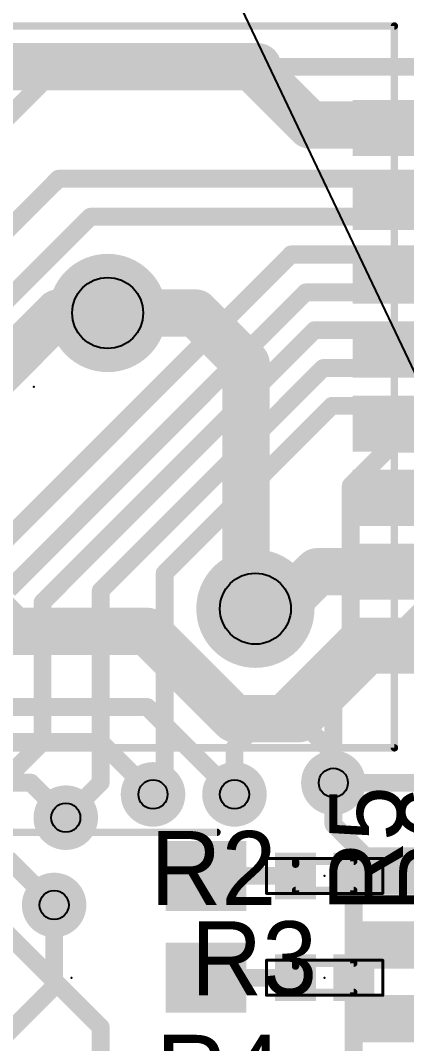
# Model space of a CAD drawing. Extents: x -32.4 to 32.4, y -21.2 to 21.1.
# Drawn here: x 5.22 to 11.86, y -11.28 to 6.3 of the extents above; entities that cross this region are included whole.
import ezdxf

# ---------------------------------------------------------------- set-up
doc = ezdxf.new("R2010")
doc.units = 0
for name, color, linetype in [('1', 22, 'CONTINUOUS'), ('16', 175, 'CONTINUOUS'), ('17', 82, 'CONTINUOUS'), ('18', 82, 'CONTINUOUS'), ('19', 53, 'CONTINUOUS'), ('21', 253, 'CONTINUOUS'), ('23', 7, 'CONTINUOUS'), ('25', 253, 'CONTINUOUS'), ('29', 7, 'CONTINUOUS'), ('30', 253, 'CONTINUOUS'), ('31', 253, 'CONTINUOUS'), ('32', 253, 'CONTINUOUS'), ('39', 22, 'CONTINUOUS'), ('44', 253, 'CONTINUOUS'), ('51', 253, 'CONTINUOUS')]:
    doc.layers.add(name, color=color, linetype=linetype)

# ---------------------------------------------------------------- blocks, each defined once
blk = doc.blocks.new('RECT')
blk.add_solid([(-0.5, -0.5), (0.5, -0.5), (-0.5, 0.5), (0.5, 0.5)])
blk = doc.blocks.new('ROUNDP')
at = {"const_width": 0.5}
blk.add_lwpolyline([(0, -0.25, 1), (0, 0.25, 1), (0, -0.25)], format="xyb", dxfattribs=at)
blk = doc.blocks.new('ROUNDV')
at = {"const_width": 0.5}
blk.add_lwpolyline([(0, -0.25, 1), (0, 0.25, 1), (0, -0.25)], format="xyb", dxfattribs=at)

msp = doc.modelspace()

# ---------------------------------------------------------------- linework, layer by layer
at = {"layer": '1'}
for points, const_width in [([(5.87, 5.5), (4.18, 3.81)], 0.3048), ([(13.1, 5.5), (5.87, 5.5)], 0.3048), ([(5.875, 3.575), (5.8, 3.5)], 0.3096), ([(12.8822, 3.575), (5.875, 3.575)], 0.3096), ([(5.8, 3.5), (3.2, 0.9)], 0.3048), ([(6.425, 2.925), (3.8, 0.3)], 0.3048), ([(12.8822, 2.925), (6.425, 2.925)], 0.3048), ([(4.4, -3.2), (9.87, 2.27)], 0.3048), ([(9.875, 2.275), (9.87, 2.27)], 0.3096), ([(12.8822, 2.275), (9.875, 2.275)], 0.3096), ([(10.125, 1.625), (5.02, -3.48)], 0.3048), ([(12.8822, 1.625), (10.125, 1.625)], 0.3048), ([(10.275, 0.975), (5.6, -3.7)], 0.3048), ([(12.8822, 0.975), (10.275, 0.975)], 0.3048), ([(10.425, 0.325), (6.6, -3.5)], 0.3048), ([(12.8822, 0.325), (10.425, 0.325)], 0.3048), ([(10.575, -0.325), (7.7, -3.2)], 0.3048), ([(12.8822, -0.325), (10.575, -0.325)], 0.3048), ([(11.625, -0.975), (10.9, -1.7)], 0.3096), ([(12.8822, -0.975), (11.625, -0.975)], 0.3048), ([(10.9, -1.7), (10.9, -4.2)], 0.3096), ([(7.7, -3.2), (7.7, -5.2)], 0.3048), ([(6.6, -3.5), (6.6, -6.8)], 0.3048), ([(12.365, -3.575), (10.6, -5.34)], 0.3), ([(5.6, -3.7), (5.6, -6.1)], 0.3048), ([(10.9, -4.2), (8.9, -6.2)], 0.3048), ([(7.7, -5.2), (7.7, -6.5)], 0.3096), ([(10.6, -5.34), (10.6, -6.8)], 0.3048), ([(5.6, -6.1), (5, -6.7)], 0.3096), ([(8.9, -6.2), (8.9, -7)], 0.3048), ([(7.7, -6.5), (7.7, -6.8)], 0.3048), ([(6.6, -6.8), (6, -7.4)], 0.3048), ([(7.7, -6.8), (7.5, -7)], 0.3048), ([(12.46, -6.8), (10.6, -6.8)], 0.3048), ([(5, -8.1), (5.8, -8.9)], 0.3048), ([(4, -8.4), (6.6, -11)], 0.3096), ([(9.95, -8.4), (8.41, -8.4)], 0.3048), ([(10.95, -8.4), (10.95, -10.15)], 0.3096), ([(9.95, -10.15), (8.41, -10.15)], 0.3048), ([(10.95, -10.15), (10.95, -11.8)], 0.3096), ([(6.6, -13.1), (6.6, -11)], 0.3048)]:
    msp.add_lwpolyline(points, dxfattribs=dict(at, const_width=const_width))
for points, const_width in [([(5.87, 5.5762, 1), (5.87, 5.4238)], 0.1524), ([(5.9239, 5.4461, 1), (5.8161, 5.5539)], 0.1524), ([(5.875, 3.6524, 1), (5.875, 3.4976)], 0.1548), ([(5.9297, 3.5203, 1), (5.8203, 3.6297)], 0.1548), ([(5.7453, 3.5547, 1), (5.8547, 3.4453)], 0.1548), ([(5.8539, 3.4461, 1), (5.7461, 3.5539)], 0.1524), ([(6.425, 3.0012, 1), (6.425, 2.8488)], 0.1524), ([(6.4789, 2.8711, 1), (6.3711, 2.9789)], 0.1524), ([(9.8153, 2.3247, 1), (9.9247, 2.2153)], 0.1548), ([(9.875, 2.3524, 1), (9.875, 2.1976)], 0.1548), ([(9.9239, 2.2161, 1), (9.8161, 2.3239)], 0.1524), ([(9.9297, 2.2203, 1), (9.8203, 2.3297)], 0.1548), ([(10.125, 1.7012, 1), (10.125, 1.5488)], 0.1524), ([(10.1789, 1.5711, 1), (10.0711, 1.6789)], 0.1524), ([(10.275, 1.0512, 1), (10.275, 0.8988)], 0.1524), ([(10.3289, 0.9211, 1), (10.2211, 1.0289)], 0.1524), ([(10.425, 0.4012, 1), (10.425, 0.2488)], 0.1524), ([(10.4789, 0.2711, 1), (10.3711, 0.3789)], 0.1524), ([(10.575, -0.2488, 1), (10.575, -0.4012)], 0.1524), ([(10.6289, -0.3789, 1), (10.5211, -0.2711)], 0.1524), ([(11.625, -0.8988, 1), (11.625, -1.0512)], 0.1524), ([(11.6797, -1.0297, 1), (11.5703, -0.9203)], 0.1548), ([(10.9774, -1.7, 1), (10.8226, -1.7)], 0.1548), ([(10.8453, -1.6453, 1), (10.9547, -1.7547)], 0.1548), ([(7.7762, -3.2, 1), (7.6238, -3.2)], 0.1524), ([(7.6461, -3.1461, 1), (7.7539, -3.2539)], 0.1524), ([(6.6762, -3.5, 1), (6.5238, -3.5)], 0.1524), ([(6.5461, -3.4461, 1), (6.6539, -3.5539)], 0.1524), ([(5.6762, -3.7, 1), (5.5238, -3.7)], 0.1524), ([(5.5461, -3.6461, 1), (5.6539, -3.7539)], 0.1524), ([(10.8226, -4.2, 1), (10.9774, -4.2)], 0.1548), ([(10.9539, -4.2539, 1), (10.8461, -4.1461)], 0.1524), ([(7.7774, -5.2, 1), (7.6226, -5.2)], 0.1548), ([(7.6238, -5.2, 1), (7.7762, -5.2)], 0.1524), ([(10.6762, -5.34, 1), (10.5238, -5.34)], 0.1524), ([(10.547, -5.287, 1), (10.653, -5.393)], 0.15), ([(5.6547, -6.1547, 1), (5.5453, -6.0453)], 0.1548), ([(5.5238, -6.1, 1), (5.6762, -6.1)], 0.1524), ([(8.9762, -6.2, 1), (8.8238, -6.2)], 0.1524), ([(8.8461, -6.1461, 1), (8.9539, -6.2539)], 0.1524), ([(7.6226, -6.5, 1), (7.7774, -6.5)], 0.1548), ([(7.7762, -6.5, 1), (7.6238, -6.5)], 0.1524), ([(6.6539, -6.8539, 1), (6.5461, -6.7461)], 0.1524), ([(7.7539, -6.8539, 1), (7.6461, -6.7461)], 0.1524), ([(10.6, -6.7238, 1), (10.6, -6.8762)], 0.1524), ([(6.5238, -6.8, 1), (6.6762, -6.8)], 0.1524), ([(7.6238, -6.8, 1), (7.7762, -6.8)], 0.1524), ([(10.5238, -6.8, 1), (10.6762, -6.8)], 0.1524), ([(7.4461, -6.9461, 1), (7.5539, -7.0539)], 0.1524), ([(8.8238, -7, 1), (8.9762, -7)], 0.1524), ([(5.9461, -7.3461, 1), (6.0539, -7.4539)], 0.1524), ([(8.41, -8.3238, 1), (8.41, -8.4762)], 0.1524), ([(9.95, -8.4762, 1), (9.95, -8.3238)], 0.1524), ([(11.0274, -8.4, 1), (10.8726, -8.4)], 0.1548), ([(5.7461, -8.9539, 1), (5.8539, -8.8461)], 0.1524), ([(8.41, -10.0738, 1), (8.41, -10.2262)], 0.1524), ([(9.95, -10.2262, 1), (9.95, -10.0738)], 0.1524), ([(11.0274, -10.15, 1), (10.8726, -10.15)], 0.1548), ([(10.8726, -10.15, 1), (11.0274, -10.15)], 0.1548), ([(6.6762, -11, 1), (6.5238, -11)], 0.1524), ([(6.5453, -11.0547, 1), (6.6547, -10.9453)], 0.1548)]:
    msp.add_lwpolyline(points, format="xyb", dxfattribs=dict(at, const_width=const_width))
at = {"layer": '16'}
for points, const_width in [([(9.3, 5.5), (2.8, 5.5)], 0.8128), ([(9.3, 5.5), (9.3, 5.4)], 0.8128), ([(9.3, 5.4), (10.2, 4.5)], 0.8128), ([(10.2, 4.5), (14.16, 4.5)], 0.8128), ([(5.87, 1.27), (4.7, 0.1)], 0.8128), ([(6.72, 1.27), (5.87, 1.27)], 0.8128), ([(6.72, 1.27), (8.23, 1.27)], 0.8128), ([(8.23, 1.27), (9.1, 0.4)], 0.8128), ([(9.1, 0.4), (9.1, -3.65)], 0.8128), ([(5.1, -4.2), (3, -2.1)], 0.8128), ([(9.69, -3.81), (10.325, -3.175)], 0.8128), ([(14.21, -3.175), (10.325, -3.175)], 0.8128), ([(9.1, -3.65), (9.26, -3.81)], 0.8128), ([(9.26, -3.81), (9.69, -3.81)], 0.8128), ([(6.4, -4.2), (5.1, -4.2)], 0.8128), ([(7.4, -4.2), (6.4, -4.2)], 0.8128), ([(6.5, -4.1), (6.4, -4.2)], 0.6096), ([(8.9, -5.7), (7.4, -4.2)], 0.8128), ([(11.26, -4.44), (10, -5.7)], 0.8128), ([(14.215, -4.44), (11.26, -4.44)], 0.8128), ([(3.2, -5.5), (7.4, -5.5)], 0.3096), ([(7.4, -5.5), (8.9, -7)], 0.3048), ([(10, -5.7), (8.9, -5.7)], 0.8128), ([(10.6, -6.3), (10, -5.7)], 0.3048), ([(3.5, -6.1), (6.5, -6.1)], 0.3096), ([(6.5, -6.1), (6.6, -6.1)], 0.3048), ([(6.6, -6.1), (7.5, -7)], 0.3048), ([(10.6, -6.8), (10.6, -6.3)], 0.3048), ([(4.3, -6.8), (5.4, -6.8)], 0.3096), ([(5.4, -6.8), (6, -7.4)], 0.3096), ([(10.6, -6.8), (10.6, -7.515)], 0.3048), ([(10.6, -7.515), (11.4, -8.315)], 0.3048), ([(12.1838, -8.315), (11.4, -8.315)], 0.3), ([(5.8, -10.3), (5.8, -8.9)], 0.3048), ([(5.8, -10.3), (3.9, -12.2)], 0.3048)]:
    msp.add_lwpolyline(points, dxfattribs=dict(at, const_width=const_width))
for points, const_width in [([(9.5032, 5.5, 1), (9.0968, 5.5)], 0.4064), ([(9.4437, 5.5437, 1), (9.1563, 5.2563)], 0.4064), ([(9.3, 5.2968, 1), (9.3, 5.7032)], 0.4064), ([(9.0968, 5.4, 1), (9.5032, 5.4)], 0.4064), ([(10.2, 4.7032, 1), (10.2, 4.2968)], 0.4064), ([(10.0563, 4.3563, 1), (10.3437, 4.6437)], 0.4064), ([(5.87, 1.4732, 1), (5.87, 1.0668)], 0.4064), ([(6.0137, 1.1263, 1), (5.7263, 1.4137)], 0.4064), ([(6.72, 1.4732, 1), (6.72, 1.0668)], 0.4064), ([(6.72, 1.0668, 1), (6.72, 1.4732)], 0.4064), ([(8.3737, 1.4137, 1), (8.0863, 1.1263)], 0.4064), ([(8.23, 1.0668, 1), (8.23, 1.4732)], 0.4064), ([(9.3032, 0.4, 1), (8.8968, 0.4)], 0.4064), ([(8.9563, 0.2563, 1), (9.2437, 0.5437)], 0.4064), ([(10.325, -2.9718, 1), (10.325, -3.3782)], 0.4064), ([(10.4687, -3.3187, 1), (10.1813, -3.0313)], 0.4064), ([(9.2437, -3.5063, 1), (8.9563, -3.7937)], 0.4064), ([(8.8968, -3.65, 1), (9.3032, -3.65)], 0.4064), ([(9.26, -3.6068, 1), (9.26, -4.0132)], 0.4064), ([(9.1163, -3.9537, 1), (9.4037, -3.6663)], 0.4064), ([(9.5463, -3.6663, 1), (9.8337, -3.9537)], 0.4064), ([(9.69, -4.0132, 1), (9.69, -3.6068)], 0.4064), ([(5.1, -3.9968, 1), (5.1, -4.4032)], 0.4064), ([(4.9563, -4.3437, 1), (5.2437, -4.0563)], 0.4064), ([(6.4, -3.9968, 1), (6.4, -4.4032)], 0.4064), ([(6.4, -4.4032, 1), (6.4, -3.9968)], 0.4064), ([(6.6078, -4.2078, 1), (6.3922, -3.9922)], 0.3048), ([(7.5437, -4.0563, 1), (7.2563, -4.3437)], 0.4064), ([(7.4, -4.4032, 1), (7.4, -3.9968)], 0.4064), ([(6.2922, -4.0922, 1), (6.5078, -4.3078)], 0.3048), ([(11.26, -4.2368, 1), (11.26, -4.6432)], 0.4064), ([(11.4037, -4.5837, 1), (11.1163, -4.2963)], 0.4064), ([(7.4539, -5.4461, 1), (7.3461, -5.5539)], 0.1524), ([(7.4, -5.5774, 1), (7.4, -5.4226)], 0.1548), ([(8.9, -5.4968, 1), (8.9, -5.9032)], 0.4064), ([(8.7563, -5.8437, 1), (9.0437, -5.5563)], 0.4064), ([(9.8563, -5.5563, 1), (10.1437, -5.8437)], 0.4064), ([(10, -5.9032, 1), (10, -5.4968)], 0.4064), ([(10.0539, -5.6461, 1), (9.9461, -5.7539)], 0.1524), ([(6.5, -6.0238, 1), (6.5, -6.1762)], 0.1524), ([(6.5, -6.1774, 1), (6.5, -6.0226)], 0.1548), ([(6.6539, -6.0461, 1), (6.5461, -6.1539)], 0.1524), ([(6.6, -6.1762, 1), (6.6, -6.0238)], 0.1524), ([(10.6762, -6.3, 1), (10.5238, -6.3)], 0.1524), ([(10.5461, -6.3539, 1), (10.6539, -6.2461)], 0.1524), ([(5.4547, -6.7453, 1), (5.3453, -6.8547)], 0.1548), ([(5.4, -6.8774, 1), (5.4, -6.7226)], 0.1548), ([(10.6762, -6.8, 1), (10.5238, -6.8)], 0.1524), ([(10.5238, -6.8, 1), (10.6762, -6.8)], 0.1524), ([(7.4461, -7.0539, 1), (7.5539, -6.9461)], 0.1524), ([(8.8461, -7.0539, 1), (8.9539, -6.9461)], 0.1524), ([(5.9453, -7.4547, 1), (6.0547, -7.3453)], 0.1548), ([(10.6539, -7.4611, 1), (10.5461, -7.5689)], 0.1524), ([(10.5238, -7.515, 1), (10.6762, -7.515)], 0.1524), ([(11.4, -8.24, 1), (11.4, -8.39)], 0.15), ([(11.3461, -8.3689, 1), (11.4539, -8.2611)], 0.1524), ([(5.8762, -8.9, 1), (5.7238, -8.9)], 0.1524), ([(5.8539, -10.3539, 1), (5.7461, -10.2461)], 0.1524), ([(5.7238, -10.3, 1), (5.8762, -10.3)], 0.1524)]:
    msp.add_lwpolyline(points, format="xyb", dxfattribs=dict(at, const_width=const_width))
at = {"layer": '19'}
msp.add_line((14.9922, -6.045), (7.76, 9.16), dxfattribs=at)
at = {"layer": '21', "const_width": 0.127}
for points in [[(-0.75, 6.2), (11.65, 6.2)], [(11.65, 6.2), (11.65, -6.2)], [(11.65, -6.2), (-0.75, -6.2)], [(8.6, -7.65), (3.6, -7.65)]]:
    msp.add_lwpolyline(points, dxfattribs=at)
at = {"layer": '21', "const_width": 0.0635}
for points in [[(11.6818, 6.2, 1), (11.6182, 6.2)], [(11.65, 6.1683, 1), (11.65, 6.2317)], [(11.65, -6.2317, 1), (11.65, -6.1683)], [(11.6182, -6.2, 1), (11.6818, -6.2)], [(8.6, -7.6818, 1), (8.6, -7.6183)]]:
    msp.add_lwpolyline(points, format="xyb", dxfattribs=at)
at = {"layer": '23'}
for p in [(5.45, 0), (10.45, -8.4), (6.1, -10.15), (10.45, -10.15)]:
    msp.add_point(p, dxfattribs=at)
at = {"layer": '39', "const_width": 0.0508}
for points in [[(9.45, -8.1), (9.45, -8.7)], [(11.45, -8.1), (9.45, -8.1)], [(11.45, -8.7), (11.45, -8.1)], [(9.45, -8.7), (11.45, -8.7)], [(9.45, -9.85), (9.45, -10.45)], [(11.45, -9.85), (9.45, -9.85)], [(11.45, -10.45), (11.45, -9.85)], [(9.45, -10.45), (11.45, -10.45)]]:
    msp.add_lwpolyline(points, dxfattribs=at)
at = {"layer": '39', "const_width": 0.0254}
for points in [[(9.4627, -8.1, 1), (9.4373, -8.1)], [(9.45, -8.0873, 1), (9.45, -8.1127)], [(11.4627, -8.1, 1), (11.4373, -8.1)], [(11.45, -8.1127, 1), (11.45, -8.0873)], [(9.45, -8.6873, 1), (9.45, -8.7127)], [(9.4373, -8.7, 1), (9.4627, -8.7)], [(11.4373, -8.7, 1), (11.4627, -8.7)], [(11.45, -8.7127, 1), (11.45, -8.6873)], [(9.4627, -9.85, 1), (9.4373, -9.85)], [(9.45, -9.8373, 1), (9.45, -9.8627)], [(11.4627, -9.85, 1), (11.4373, -9.85)], [(11.45, -9.8627, 1), (11.45, -9.8373)], [(9.45, -10.4373, 1), (9.45, -10.4627)], [(9.4373, -10.45, 1), (9.4627, -10.45)], [(11.4373, -10.45, 1), (11.4627, -10.45)], [(11.45, -10.4627, 1), (11.45, -10.4373)]]:
    msp.add_lwpolyline(points, format="xyb", dxfattribs=at)
at = {"layer": '44'}
for centre, radius in [((6.72, 1.27), 0.61), ((9.26, -3.81), 0.61), ((10.6, -6.8), 0.25), ((7.5, -7), 0.25), ((8.9, -7), 0.25), ((6, -7.4), 0.25), ((5.8, -8.9), 0.25)]:
    msp.add_circle(centre, radius, dxfattribs=at)
at = {"layer": '51', "const_width": 0.0635}
for points in [[(9.95, -8.1182, 1), (9.95, -8.1818)], [(9.9818, -8.15, 1), (9.9183, -8.15)], [(9.9818, -8.15, 1), (9.9183, -8.15)], [(9.9183, -8.2, 1), (9.9818, -8.2)], [(10.9818, -8.15, 1), (10.9183, -8.15)], [(10.95, -8.1818, 1), (10.95, -8.1182)], [(9.95, -8.6182, 1), (9.95, -8.6818)], [(10.95, -8.6818, 1), (10.95, -8.6182)], [(9.9183, -8.65, 1), (9.9818, -8.65)], [(10.9183, -8.65, 1), (10.9818, -8.65)], [(9.95, -9.8682, 1), (9.95, -9.9318)], [(9.9818, -9.9, 1), (9.9183, -9.9)], [(9.9818, -9.9, 1), (9.9183, -9.9)], [(10.9818, -9.9, 1), (10.9183, -9.9)], [(10.95, -9.9318, 1), (10.95, -9.8682)], [(9.9183, -9.95, 1), (9.9818, -9.95)], [(9.95, -10.3682, 1), (9.95, -10.4318)], [(9.9183, -10.4, 1), (9.9818, -10.4)], [(10.9183, -10.4, 1), (10.9818, -10.4)], [(10.95, -10.4318, 1), (10.95, -10.3682)]]:
    msp.add_lwpolyline(points, format="xyb", dxfattribs=at)
at = {"layer": '51', "const_width": 0.127}
for points in [[(9.95, -8.15), (9.95, -8.65)], [(10.95, -8.15), (9.95, -8.15)], [(9.95, -8.15), (9.95, -8.2)], [(10.95, -8.65), (10.95, -8.15)], [(9.95, -8.65), (10.95, -8.65)], [(9.95, -9.9), (9.95, -10.4)], [(10.95, -9.9), (9.95, -9.9)], [(9.95, -9.9), (9.95, -9.95)], [(10.95, -10.4), (10.95, -9.9)], [(9.95, -10.4), (10.95, -10.4)]]:
    msp.add_lwpolyline(points, dxfattribs=at)

# ---------------------------------------------------------------- block references
at = {"layer": '1', "xscale": 1.18, "rotation": 180}
for p in [(8.41, -8.4), (8.41, -10.15)]:
    msp.add_blockref('RECT', p, dxfattribs=at)
at = {"layer": '1', "xscale": 0.5, "yscale": 0.6}
for p in [(9.95, -8.4), (10.95, -8.4), (9.95, -10.15), (10.95, -10.15)]:
    msp.add_blockref('RECT', p, dxfattribs=at)
at = {"layer": '16'}
for p, xscale, yscale, rotation in [((14.21, 4.45), 6.35, 0.76, 180), ((14.21, 3.18), 6.35, 0.76, 180), ((14.21, 1.91), 6.35, 0.76, 180), ((14.21, 0.64), 6.35, 0.76, 180), ((14.21, -0.63), 6.35, 0.76, 180), ((14.21, -1.905), 6.35, 0.76, 180), ((14.21, -3.175), 6.35, 0.76, 180), ((14.21, -4.445), 6.35, 0.76, 180), ((12.1838, -8.315), 0.6096, 2.2098, 270), ((12.1838, -9.585), 0.6096, 2.2098, 270), ((12.1838, -10.855), 0.6096, 2.2098, 270)]:
    msp.add_blockref('RECT', p, dxfattribs=dict(at, xscale=xscale, yscale=yscale, rotation=rotation))
at = {"layer": '17', "xscale": 1.83, "yscale": 1.83}
for p in [(6.72, 1.27), (6.72, 1.27), (9.26, -3.81), (9.26, -3.81)]:
    msp.add_blockref('ROUNDP', p, dxfattribs=at)
at = {"layer": '18', "xscale": 0.9064, "yscale": 0.9064}
for p in [(10.6, -6.8), (10.6, -6.8), (7.5, -7), (7.5, -7), (8.9, -7), (8.9, -7), (6, -7.4), (6, -7.4), (5.8, -8.9), (5.8, -8.9)]:
    msp.add_blockref('ROUNDV', p, dxfattribs=at)
at = {"layer": '29'}
for name, p, xscale, yscale in [('ROUNDP', (6.72, 1.27), 2.0332, 2.0332), ('ROUNDP', (9.26, -3.81), 2.0332, 2.0332), ('ROUNDV', (10.6, -6.8), 1.1096, 1.1096), ('ROUNDV', (7.5, -7), 1.1096, 1.1096), ('ROUNDV', (8.9, -7), 1.1096, 1.1096), ('ROUNDV', (6, -7.4), 1.1096, 1.1096), ('RECT', (9.95, -8.4), 0.7032, 0.8032), ('RECT', (10.95, -8.4), 0.7032, 0.8032), ('ROUNDV', (5.8, -8.9), 1.1096, 1.1096), ('RECT', (9.95, -10.15), 0.7032, 0.8032), ('RECT', (10.95, -10.15), 0.7032, 0.8032)]:
    msp.add_blockref(name, p, dxfattribs=dict(at, xscale=xscale, yscale=yscale))
at = {"layer": '29', "xscale": 1.3832, "yscale": 1.2032, "rotation": 180}
for p in [(8.41, -8.4), (8.41, -10.15)]:
    msp.add_blockref('RECT', p, dxfattribs=at)
at = {"layer": '30'}
for p, xscale, yscale, rotation in [((14.21, 4.45), 6.5532, 0.9632, 180), ((14.21, 3.18), 6.5532, 0.9632, 180), ((14.21, 1.91), 6.5532, 0.9632, 180), ((14.21, 0.64), 6.5532, 0.9632, 180), ((14.21, -0.63), 6.5532, 0.9632, 180), ((14.21, -1.905), 6.5532, 0.9632, 180), ((14.21, -3.175), 6.5532, 0.9632, 180), ((14.21, -4.445), 6.5532, 0.9632, 180), ((12.1838, -8.315), 0.8128, 2.413, 270), ((12.1838, -9.585), 0.8128, 2.413, 270), ((12.1838, -10.855), 0.8128, 2.413, 270)]:
    msp.add_blockref('RECT', p, dxfattribs=dict(at, xscale=xscale, yscale=yscale, rotation=rotation))
for name, p, xscale, yscale in [('ROUNDP', (6.72, 1.27), 2.0332, 2.0332), ('ROUNDP', (9.26, -3.81), 2.0332, 2.0332), ('ROUNDV', (10.6, -6.8), 1.1096, 1.1096), ('ROUNDV', (7.5, -7), 1.1096, 1.1096), ('ROUNDV', (8.9, -7), 1.1096, 1.1096), ('ROUNDV', (6, -7.4), 1.1096, 1.1096), ('ROUNDV', (5.8, -8.9), 1.1096, 1.1096)]:
    msp.add_blockref(name, p, dxfattribs=dict(at, xscale=xscale, yscale=yscale))
at = {"layer": '31', "xscale": 1.18, "rotation": 180}
for p in [(8.41, -8.4), (8.41, -10.15)]:
    msp.add_blockref('RECT', p, dxfattribs=at)
at = {"layer": '31', "xscale": 0.5, "yscale": 0.6}
for p in [(9.95, -8.4), (10.95, -8.4), (9.95, -10.15), (10.95, -10.15)]:
    msp.add_blockref('RECT', p, dxfattribs=at)
at = {"layer": '32'}
for p, xscale, yscale, rotation in [((14.21, 4.45), 6.35, 0.76, 180), ((14.21, 3.18), 6.35, 0.76, 180), ((14.21, 1.91), 6.35, 0.76, 180), ((14.21, 0.64), 6.35, 0.76, 180), ((14.21, -0.63), 6.35, 0.76, 180), ((14.21, -1.905), 6.35, 0.76, 180), ((14.21, -3.175), 6.35, 0.76, 180), ((14.21, -4.445), 6.35, 0.76, 180), ((12.1838, -8.315), 0.6096, 2.2098, 270), ((12.1838, -9.585), 0.6096, 2.2098, 270), ((12.1838, -10.855), 0.6096, 2.2098, 270)]:
    msp.add_blockref('RECT', p, dxfattribs=dict(at, xscale=xscale, yscale=yscale, rotation=rotation))

# ---------------------------------------------------------------- texts
at = {"layer": '25'}
for s, p in [('R5', (11.8, -9.03)), ('R6', (13, -9.03))]:
    msp.add_text(s, height=1.27, rotation=90, dxfattribs=at).set_placement(p)
for s, p in [('R2', (7.45, -8.9)), ('R3', (8.15, -10.45)), ('R4', (7.55, -12.4))]:
    msp.add_text(s, height=1.27, dxfattribs=at).set_placement(p)

doc.saveas('drawing.dxf')
